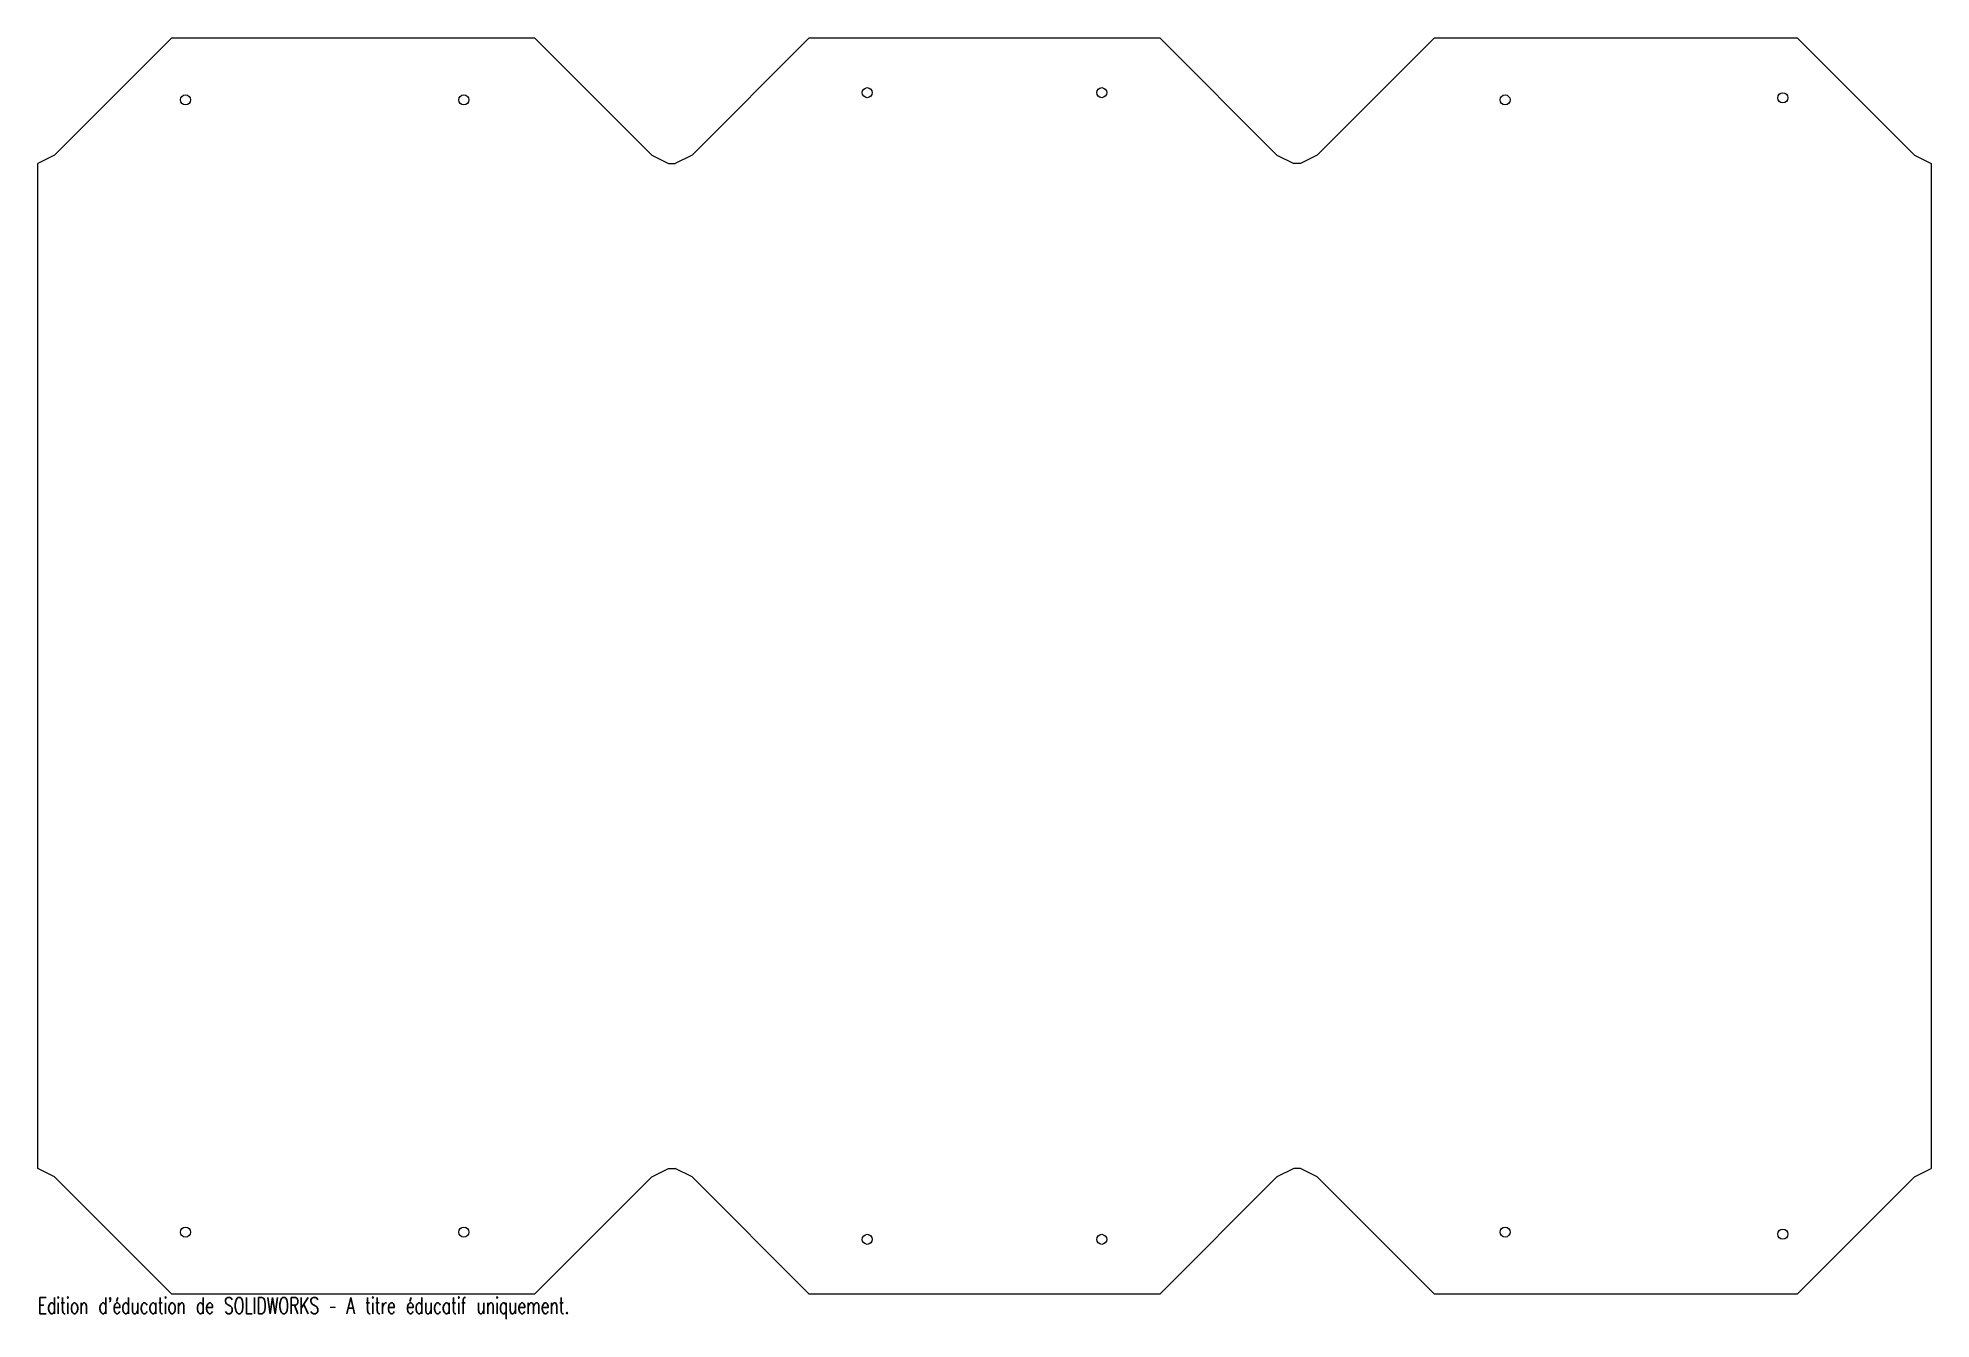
# Model space of a CAD drawing. Header units: millimetres. Extents: x -283 to 283, y -195 to 188.
import ezdxf

# ---------------------------------------------------------------- set-up
doc = ezdxf.new("R2010")
doc.units = ezdxf.units.MM
doc.styles.add('SLDTEXTSTYLE0', font='TXT', dxfattribs={"width": 0.7, "bigfont": 'bigfont'})

msp = doc.modelspace()

# ---------------------------------------------------------------- linework, layer by layer
at = {"color": 7, "linetype": 'Continuous', "lineweight": 15}
for p, q in [((-277.68, 152.5), (-242.68, 187.5)), ((-242.68, 187.5), (-134.35, 187.5)), ((-134.35, 187.5), (-99.35, 152.5)), ((-87.33, 152.5), (-52.33, 187.5)), ((-52.33, 187.5), (52.33, 187.5)), ((52.33, 187.5), (87.33, 152.5)), ((99.35, 152.5), (134.35, 187.5)), ((134.35, 187.5), (242.68, 187.5)), ((242.68, 187.5), (277.68, 152.5)), ((-277.68, 152.5), (-282.68, 150)), ((-282.68, -150), (-282.68, 150)), ((-99.35, 152.5), (-94.35, 150)), ((-94.35, 150), (-92.33, 150)), ((-87.33, 152.5), (-92.33, 150)), ((87.33, 152.5), (92.33, 150)), ((94.35, 150), (92.33, 150)), ((99.35, 152.5), (94.35, 150)), ((277.68, 152.5), (282.68, 150)), ((282.68, 150), (282.68, -150)), ((-277.68, -152.5), (-282.68, -150)), ((-242.68, -187.5), (-277.68, -152.5)), ((-99.35, -152.5), (-134.35, -187.5)), ((-99.35, -152.5), (-94.35, -150)), ((-94.35, -150), (-92.33, -150)), ((-87.33, -152.5), (-92.33, -150)), ((-52.33, -187.5), (-87.33, -152.5)), ((87.33, -152.5), (52.33, -187.5)), ((92.33, -150), (87.33, -152.5)), ((94.35, -150), (92.33, -150)), ((99.35, -152.5), (94.35, -150)), ((134.35, -187.5), (99.35, -152.5)), ((277.68, -152.5), (242.68, -187.5)), ((277.68, -152.5), (282.68, -150)), ((-134.35, -187.5), (-242.68, -187.5)), ((52.33, -187.5), (-52.33, -187.5)), ((242.68, -187.5), (134.35, -187.5))]:
    msp.add_line(p, q, dxfattribs=at)
for centre in [(-238.61, 168.98), (-155.48, 168.98), (-35, 171.15), (35, 171.15), (155.46, 168.97), (238.41, 169.61), (-238.61, -168.98), (-155.48, -168.98), (155.46, -168.97), (238.41, -169.61), (-35, -171.15), (35, -171.15)]:
    msp.add_circle(centre, 1.5, dxfattribs=at)

# ---------------------------------------------------------------- texts
at = {"color": 7, "linetype": 'Continuous', "insert": (-282.68, -188.52), "char_height": 4.8336, "attachment_point": 1, "style": 'SLDTEXTSTYLE0'}
msp.add_mtext("Edition d'éducation de SOLIDWORKS – A titre éducatif uniquement.", dxfattribs=at)

doc.saveas('drawing.dxf')
